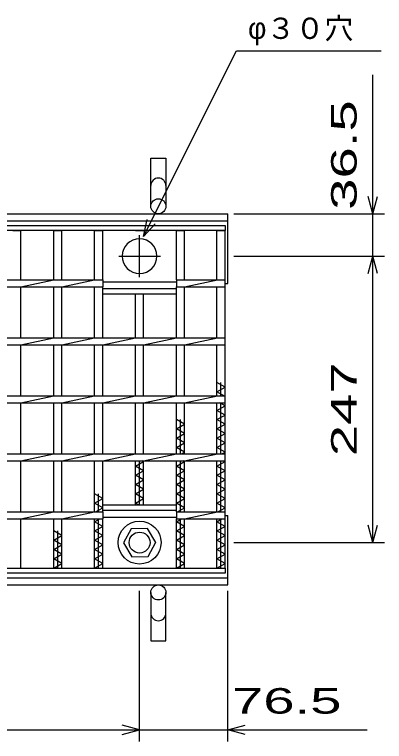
# Model space of a CAD drawing. Units: millimetres, scale not verified. Extents: x -1820 to 1731, y -1282 to 1054.
# Drawn here: x -535 to -216, y -146 to 481 of the extents above; entities that cross this region are included whole.
import ezdxf
from ezdxf.enums import TextEntityAlignment as Align

# ---------------------------------------------------------------- set-up
doc = ezdxf.new("R2010")
doc.units = ezdxf.units.MM
doc.header["$LTSCALE"] = 10
doc.linetypes.add('CHAIN', pattern=[18.5, 12, -1.5, 3.5, -1.5])
for name, color, linetype, lineweight in [('16', 3, 'Continuous', 25), ('19', 6, 'Continuous', 25), ('22', 4, 'Continuous', 25)]:
    doc.layers.add(name, color=color, linetype=linetype, lineweight=lineweight)
doc.styles.add('ベクトル', font='')
doc.styles.get('ベクトル').set_extended_font_data('ベクトル')

msp = doc.modelspace()

# ---------------------------------------------------------------- linework, layer by layer
at = {"layer": '16'}
for p, q in [((-1348, 299), (-353, 299)), ((-353, 299), (-353, 294.5)), ((-353, 294.5), (-1348, 294.5)), ((-536.1, 294.5), (-529.1, 294.5)), ((-529.1, 252), (-529.1, 294.5)), ((-500.8, 252), (-500.8, 294.5)), ((-500.8, 294.5), (-493.8, 294.5)), ((-493.8, 252), (-493.8, 294.5)), ((-465.5, 252), (-465.5, 294.5)), ((-465.5, 294.5), (-458.5, 294.5)), ((-458.5, 252), (-458.5, 294.5)), ((-430.2, 294.5), (-423.2, 294.5)), ((-394.9, 252), (-394.9, 294.5)), ((-394.9, 294.5), (-387.9, 294.5)), ((-387.9, 252), (-387.9, 294.5)), ((-360, 252), (-360, 294.5)), ((-360, 294.5), (-353, 294.5)), ((-353, 3.5), (-353, 294.5)), ((-1242.1, 252), (-458.5, 252)), ((-529.1, 246), (-500.8, 252)), ((-493.8, 246), (-465.5, 252)), ((-458.5, 252), (-458.5, 246)), ((-394.9, 252), (-353, 252)), ((-394.9, 252), (-394.9, 246)), ((-387.9, 246), (-359.6, 252)), ((-353, 246), (-353, 252)), ((-1242.1, 246), (-458.5, 246)), ((-529.1, 202), (-529.1, 246)), ((-500.8, 202), (-500.8, 246)), ((-493.8, 202), (-493.8, 246)), ((-465.5, 202), (-465.5, 246)), ((-458.5, 250.5), (-394.9, 250.5)), ((-458.5, 202), (-458.5, 246)), ((-458.5, 244.5), (-394.9, 244.5)), ((-458.5, 240), (-458.5, 244.5)), ((-394.9, 246), (-353, 246)), ((-394.9, 202), (-394.9, 246)), ((-394.9, 240), (-394.9, 244.5)), ((-387.9, 202), (-387.9, 246)), ((-360, 202), (-360, 246)), ((-458.5, 240), (-394.9, 240)), ((-430.2, 202), (-430.2, 240)), ((-423.2, 202), (-423.2, 240)), ((-1348, 202), (-353, 202)), ((-529.1, 196), (-500.8, 202)), ((-493.8, 196), (-465.5, 202)), ((-458.5, 196), (-430.2, 202)), ((-423.2, 196), (-394.9, 202)), ((-387.9, 196), (-359.6, 202)), ((-353, 196), (-353, 202)), ((-1348, 196), (-353, 196)), ((-529.1, 152), (-529.1, 196)), ((-500.8, 152), (-500.8, 196)), ((-493.8, 152), (-493.8, 196)), ((-465.5, 152), (-465.5, 196)), ((-458.5, 152), (-458.5, 196)), ((-430.2, 152), (-430.2, 196)), ((-423.2, 152), (-423.2, 196)), ((-394.9, 152), (-394.9, 196)), ((-387.9, 152), (-387.9, 196)), ((-360, 152), (-360, 196)), ((-353, 159.5), (-360, 163.5)), ((-356.5, 152), (-356.5, 163.5)), ((-360, 155.5), (-353, 159.5)), ((-1348, 152), (-353, 152)), ((-529.1, 146), (-500.8, 152)), ((-493.8, 146), (-465.5, 152)), ((-458.5, 146), (-430.2, 152)), ((-423.2, 146), (-394.9, 152)), ((-387.9, 146), (-359.6, 152)), ((-353, 151.5), (-360, 155.5)), ((-353, 146), (-353, 152)), ((-1348, 146), (-353, 146)), ((-529.1, 102), (-529.1, 146)), ((-500.8, 102), (-500.8, 146)), ((-493.8, 102), (-493.8, 146)), ((-465.5, 102), (-465.5, 146)), ((-458.5, 102), (-458.5, 146)), ((-430.2, 102), (-430.2, 146)), ((-423.2, 102), (-423.2, 146)), ((-394.9, 102), (-394.9, 146)), ((-387.9, 102), (-387.9, 146)), ((-360, 102), (-360, 146)), ((-353, 143.5), (-357.37, 146)), ((-356.5, 102), (-356.5, 146)), ((-360, 139.5), (-353, 143.5)), ((-353, 135.5), (-360, 139.5)), ((-360, 131.5), (-353, 135.5)), ((-387.9, 127.5), (-394.9, 131.5)), ((-394.9, 123.5), (-387.9, 127.5)), ((-391.4, 102), (-391.4, 131.5)), ((-353, 127.5), (-360, 131.5)), ((-360, 123.5), (-353, 127.5)), ((-387.9, 119.5), (-394.9, 123.5)), ((-394.9, 115.5), (-387.9, 119.5)), ((-353, 119.5), (-360, 123.5)), ((-360, 115.5), (-353, 119.5)), ((-387.9, 111.5), (-394.9, 115.5)), ((-353, 111.5), (-360, 115.5)), ((-394.9, 107.5), (-387.9, 111.5)), ((-387.9, 103.5), (-394.9, 107.5)), ((-360, 107.5), (-353, 111.5)), ((-353, 103.5), (-360, 107.5)), ((-1348, 102), (-353, 102)), ((-529.1, 96), (-500.8, 102)), ((-493.8, 96), (-465.5, 102)), ((-458.5, 96), (-430.2, 102)), ((-423.2, 96), (-394.9, 102)), ((-390.53, 102), (-387.9, 103.5)), ((-387.9, 96), (-359.6, 102)), ((-355.62, 102), (-353, 103.5)), ((-353, 96), (-353, 102)), ((-1348, 96), (-353, 96)), ((-529.1, 52), (-529.1, 96)), ((-500.8, 52), (-500.8, 96)), ((-493.8, 52), (-493.8, 96)), ((-465.5, 52), (-465.5, 96)), ((-458.5, 52), (-458.5, 96)), ((-430.2, 58), (-430.2, 96)), ((-430.2, 91.5), (-423.2, 95.5)), ((-426.7, 58), (-426.7, 96)), ((-423.2, 95.5), (-424.07, 96)), ((-423.2, 58), (-423.2, 96)), ((-394.9, 52), (-394.9, 96)), ((-394.9, 91.5), (-387.9, 95.5)), ((-391.4, 52), (-391.4, 96)), ((-387.9, 95.5), (-388.78, 96)), ((-387.9, 52), (-387.9, 96)), ((-360, 52), (-360, 96)), ((-360, 91.5), (-353, 95.5)), ((-356.5, 52), (-356.5, 96)), ((-353, 95.5), (-353.87, 96)), ((-423.2, 87.5), (-430.2, 91.5)), ((-387.9, 87.5), (-394.9, 91.5)), ((-353, 87.5), (-360, 91.5)), ((-430.2, 83.5), (-423.2, 87.5)), ((-423.2, 79.5), (-430.2, 83.5)), ((-394.9, 83.5), (-387.9, 87.5)), ((-387.9, 79.5), (-394.9, 83.5)), ((-360, 83.5), (-353, 87.5)), ((-353, 79.5), (-360, 83.5)), ((-430.2, 75.5), (-423.2, 79.5)), ((-423.2, 71.5), (-430.2, 75.5)), ((-394.9, 75.5), (-387.9, 79.5)), ((-387.9, 71.5), (-394.9, 75.5)), ((-360, 75.5), (-353, 79.5)), ((-353, 71.5), (-360, 75.5)), ((-430.2, 67.5), (-423.2, 71.5)), ((-394.9, 67.5), (-387.9, 71.5)), ((-360, 67.5), (-353, 71.5)), ((-458.5, 63.5), (-465.5, 67.5)), ((-465.5, 59.5), (-458.5, 63.5)), ((-462, 52), (-462, 67.5)), ((-423.2, 63.5), (-430.2, 67.5)), ((-430.2, 59.5), (-423.2, 63.5)), ((-387.9, 63.5), (-394.9, 67.5)), ((-394.9, 59.5), (-387.9, 63.5)), ((-353, 63.5), (-360, 67.5)), ((-360, 59.5), (-353, 63.5)), ((-458.5, 55.5), (-465.5, 59.5)), ((-458.5, 58), (-394.9, 58)), ((-458.5, 53.5), (-458.5, 58)), ((-427.57, 58), (-430.2, 59.5)), ((-387.9, 55.5), (-394.9, 59.5)), ((-394.9, 53.5), (-394.9, 58)), ((-353, 55.5), (-360, 59.5)), ((-1242.1, 52), (-458.5, 52)), ((-529.1, 46), (-500.8, 52)), ((-493.8, 46), (-465.5, 52)), ((-464.62, 52), (-458.5, 55.5)), ((-458.5, 53.5), (-394.9, 53.5)), ((-458.5, 52), (-458.5, 46)), ((-394.9, 52), (-353, 52)), ((-394.9, 52), (-394.9, 46)), ((-394.03, 52), (-387.9, 55.5)), ((-387.9, 46), (-359.6, 52)), ((-359.12, 52), (-353, 55.5)), ((-353, 46), (-353, 52)), ((-1242.1, 46), (-458.5, 46)), ((-529.1, 3.5), (-529.1, 46)), ((-500.8, 3.5), (-500.8, 46)), ((-493.8, 3.5), (-493.8, 46)), ((-465.5, 3.5), (-465.5, 46)), ((-465.5, 43.5), (-461.12, 46)), ((-462, 3.5), (-462, 46)), ((-458.5, 47.5), (-394.9, 47.5)), ((-458.5, 3.5), (-458.5, 46)), ((-394.9, 46), (-353, 46)), ((-394.9, 3.5), (-394.9, 46)), ((-394.9, 43.5), (-390.53, 46)), ((-391.4, 3.5), (-391.4, 46)), ((-387.9, 3.5), (-387.9, 46)), ((-360, 3.5), (-360, 46)), ((-360, 43.5), (-355.62, 46)), ((-356.5, 3.5), (-356.5, 46)), ((-458.5, 39.5), (-465.5, 43.5)), ((-465.5, 35.5), (-458.5, 39.5)), ((-420, 37.79), (-433.99, 37.45)), ((-412.7, 25.5), (-420, 37.79)), ((-387.9, 39.5), (-394.9, 43.5)), ((-394.9, 35.5), (-387.9, 39.5)), ((-353, 39.5), (-360, 43.5)), ((-360, 35.5), (-353, 39.5)), ((-493.8, 31.5), (-500.8, 35.5)), ((-500.8, 27.5), (-493.8, 31.5)), ((-497.3, 3.5), (-497.3, 35.5)), ((-458.5, 31.5), (-465.5, 35.5)), ((-465.5, 27.5), (-458.5, 31.5)), ((-433.99, 37.45), (-440.7, 25.16)), ((-387.9, 31.5), (-394.9, 35.5)), ((-394.9, 27.5), (-387.9, 31.5)), ((-353, 31.5), (-360, 35.5)), ((-360, 27.5), (-353, 31.5)), ((-493.8, 23.5), (-500.8, 27.5)), ((-458.5, 23.5), (-465.5, 27.5)), ((-440.7, 25.16), (-433.4, 13.21)), ((-419.41, 13.55), (-412.7, 25.84)), ((-387.9, 23.5), (-394.9, 27.5)), ((-353, 23.5), (-360, 27.5)), ((-500.8, 19.5), (-493.8, 23.5)), ((-493.8, 15.5), (-500.8, 19.5)), ((-465.5, 19.5), (-458.5, 23.5)), ((-458.5, 15.5), (-465.5, 19.5)), ((-394.9, 19.5), (-387.9, 23.5)), ((-387.9, 15.5), (-394.9, 19.5)), ((-360, 19.5), (-353, 23.5)), ((-353, 15.5), (-360, 19.5)), ((-500.8, 11.5), (-493.8, 15.5)), ((-465.5, 11.5), (-458.5, 15.5)), ((-433.4, 13.21), (-419.41, 13.55)), ((-394.9, 11.5), (-387.9, 15.5)), ((-360, 11.5), (-353, 15.5)), ((-493.8, 7.5), (-500.8, 11.5)), ((-500.8, 3.5), (-493.8, 7.5)), ((-458.5, 7.5), (-465.5, 11.5)), ((-465.5, 3.5), (-458.5, 7.5)), ((-387.9, 7.5), (-394.9, 11.5)), ((-394.9, 3.5), (-387.9, 7.5)), ((-353, 7.5), (-360, 11.5)), ((-360, 3.5), (-353, 7.5)), ((-1348, 3.5), (-353, 3.5)), ((-536.1, 3.5), (-529.1, 3.5)), ((-500.8, 3.5), (-493.8, 3.5)), ((-465.5, 3.5), (-458.5, 3.5)), ((-430.2, 3.5), (-423.2, 3.5)), ((-394.9, 3.5), (-387.9, 3.5)), ((-360, 3.5), (-353, 3.5)), ((-353, 3.5), (-353, -1)), ((-353, -1), (-1348, -1))]:
    msp.add_line(p, q, dxfattribs=at)
at = {"layer": '16', "linetype": 'CHAIN'}
for p, q in [((-426.7, 254.5), (-426.7, 290.5)), ((-444.7, 272.5), (-408.7, 272.5))]:
    msp.add_line(p, q, dxfattribs=at)
at = {"layer": '16'}
for radius in [18.5, 9]:
    msp.add_circle((-426.7, 25.5), radius, dxfattribs=at)
for start, end in [(90, 270), (270, 90)]:
    msp.add_arc((-426.7, 272.5), 15, start, end, dxfattribs=at)
at = {"layer": '19'}
for p, q in [((-417, 315.5), (-417, 357.12)), ((-417, 357.12), (-404, 357.12)), ((-404, 357.12), (-404, 315.5)), ((-1350.5, 309), (-350.5, 309)), ((-350.5, 249), (-350.5, 309)), ((-1350.5, 303), (-350.5, 303)), ((-353, 249), (-350.5, 249)), ((-353, 49), (-350.5, 49)), ((-350.5, -11), (-350.5, 49)), ((-1350.5, -5), (-350.5, -5)), ((-1350.5, -11), (-350.5, -11)), ((-417, -17.5), (-417, -59.12)), ((-404, -59.12), (-404, -17.5)), ((-417, -59.12), (-404, -59.12))]:
    msp.add_line(p, q, dxfattribs=at)
for centre in [(-410.5, 315.5), (-410.5, -17.5)]:
    msp.add_circle(centre, 6.5, dxfattribs=at)
for centre, start, end in [((-410.5, 333.34), 0, 180), ((-410.5, -35.34), 180, 0)]:
    msp.add_arc(centre, 6.5, start, end, dxfattribs=at)
at = {"layer": '22'}
for p, q in [((-423.2, 289.5), (-343.2, 449.5)), ((-343.2, 449.5), (-218.2, 449.5)), ((-225.5, 309), (-225.5, 429)), ((-225.5, 309), (-229.5, 324)), ((-225.5, 309), (-221.5, 324)), ((-345.5, 309), (-215.5, 309)), ((-225.5, 272.5), (-225.5, 309)), ((-423.2, 289.5), (-420.2, 304.1)), ((-423.2, 289.5), (-413.2, 300.5)), ((-345.5, 272.5), (-215.5, 272.5)), ((-229.5, 257.5), (-225.5, 272.5)), ((-221.5, 257.5), (-225.5, 272.5)), ((-225.5, 25.5), (-225.5, 272.5)), ((-225.5, 25.5), (-229.5, 40.5)), ((-225.5, 25.5), (-221.5, 40.5)), ((-345.5, 25.5), (-215.5, 25.5)), ((-426.7, -146), (-426.7, -16)), ((-350.5, -146), (-350.5, -16)), ((-1273.9, -136), (-426.7, -136)), ((-426.7, -136), (-441.7, -132)), ((-441.7, -140), (-426.7, -136)), ((-426.7, -136), (-350.5, -136)), ((-350.5, -136), (-335.5, -132)), ((-335.5, -140), (-350.5, -136)), ((-350.5, -136), (-230.5, -136))]:
    msp.add_line(p, q, dxfattribs=at)

# ---------------------------------------------------------------- texts
at = {"layer": '22', "color": 2, "style": 'ベクトル'}
msp.add_text('φ３０穴', height=18.33, dxfattribs=at).set_placement((-333.2, 469), align=Align.MIDDLE_LEFT)
at = {"layer": '22', "color": 2, "style": 'ベクトル', "width": 1.65}
for s, p in [(' 36.5 ', (-250.5, 299)), (' 247 ', (-250.5, 86.5))]:
    msp.add_text(s, height=21.99, rotation=90, dxfattribs=at).set_placement(p, align=Align.MIDDLE_LEFT)
msp.add_text(' 76.5 ', height=21.99, dxfattribs=at).set_placement((-360.5, -111), align=Align.MIDDLE_LEFT)

doc.saveas('drawing.dxf')
